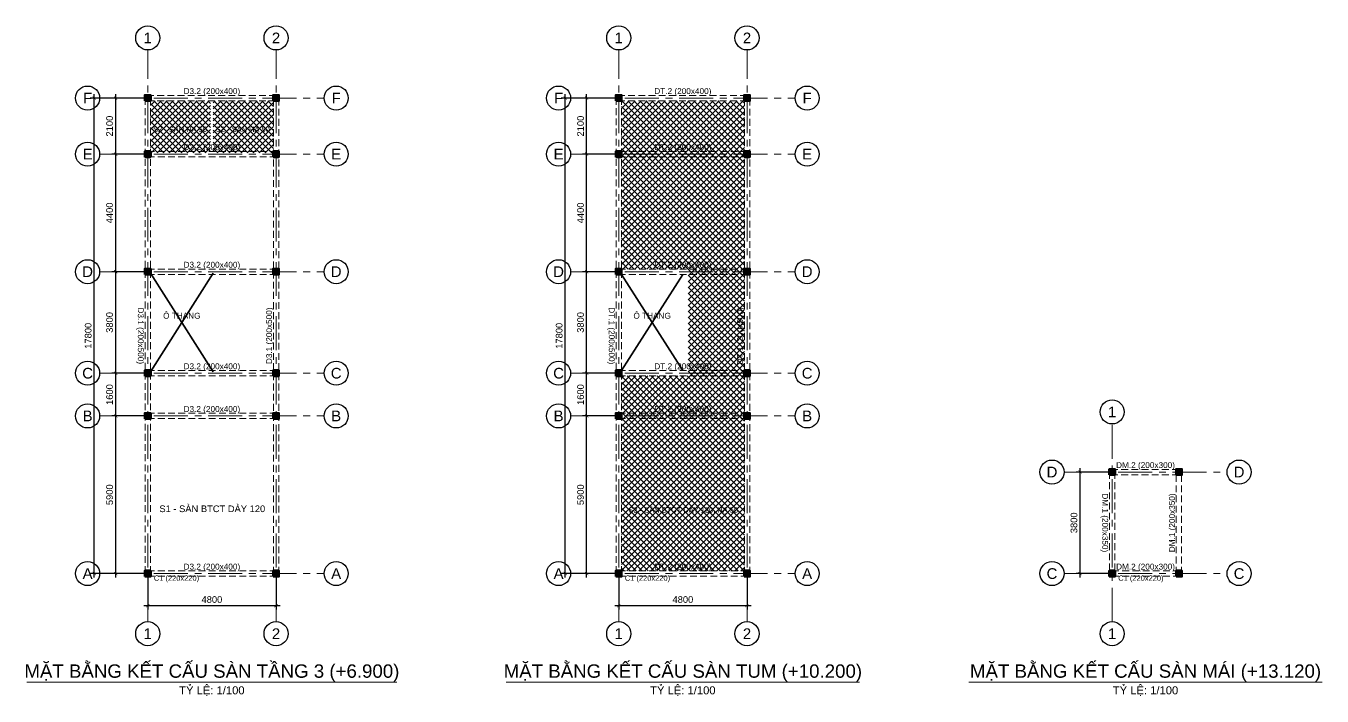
# Model space of a CAD drawing. Header units: millimetres. Extents: x 0 to 198549, y -2709 to 29882.
# Drawn here: x 53900 to 102394, y 4795 to 29882 of the extents above; entities that cross this region are included whole.
import ezdxf
from ezdxf.enums import TextEntityAlignment as Align

# ---------------------------------------------------------------- set-up
doc = ezdxf.new("R2010")
doc.units = ezdxf.units.MM
doc.header["$LTSCALE"] = 40
doc.linetypes.add('CENTER', pattern=[50.8, 31.75, -6.35, 6.35, -6.35])
doc.linetypes.add('HIDDEN', pattern=[9.525, 6.35, -3.175])
for name, color, linetype, lineweight in [('S-ANNO-DIMS', 1, 'Continuous', 18), ('S-ANNO-TEXT', 7, 'Continuous', 18), ('S-BEAM', 8, 'HIDDEN', 18), ('S-COLS', 7, 'Continuous', 50), ('S-COLS-PATT', 8, 'Continuous', 9), ('S-CONC', 7, 'Continuous', 35), ('S-CONC-PATT', 8, 'Continuous', 9), ('S-GRID', 1, 'CENTER', 18), ('S-GRID-IDEN', 7, 'Continuous', 25)]:
    doc.layers.add(name, color=color, linetype=linetype, lineweight=lineweight)
doc.styles.add('MCP-ARIAL', font='arial.ttf')
doc.dimstyles.new('MCP-1-100', dxfattribs={"dimscale": 100, "dimtxt": 2.5, "dimasz": 1.2, "dimexe": 1.5, "dimexo": 1.5, "dimgap": 1, "dimtad": 1, "dimdec": 0, "dimdsep": 46, "dimtxsty": 'MCP-ARIAL', "dimblk": 'ARCHTICK', "dimblk1": 'ARCHTICK', "dimblk2": 'ARCHTICK', "dimcen": 0.09, "dimdle": 1.5, "dimclrd": 256, "dimclre": 256, "dimclrt": 256, "dimadec": 0, "dimazin": 0, "dimtfac": 1, "dimtdec": 4, "dimtix": 1, "dimtmove": 2, "dimatfit": 3, "dimfxl": 1, "dimtolj": 1, "dimtzin": 0, "dimarcsym": 0})

# ---------------------------------------------------------------- blocks, each defined once
blk = doc.blocks.new('MCP_TRUC')
blk.add_circle((0, 0), 4.5)
at = {"style": 'MCP-ARIAL'}
blk.add_attdef('SO', text='', height=4, dxfattribs=at).set_placement((0, 0), align=Align.MIDDLE_CENTER)
blk = doc.blocks.new('_ArchTick')
at = {"color": 0, "linetype": 'ByBlock', "const_width": 0.15}
blk.add_lwpolyline([(-0.5, -0.5), (0.5, 0.5)], dxfattribs=at)
blk = doc.blocks.new('*D26')
at = {"layer": 'Defpoints', "color": 0, "transparency": 16777216}
for p in [(58458, 9382), (63258, 9382), (63258, 8182)]:
    blk.add_point(p, dxfattribs=at)
at = {"layer": 'S-ANNO-DIMS', "lineweight": -2, "transparency": 16777216}
for p, q in [((58458, 9232), (58458, 8032)), ((63258, 9232), (63258, 8032)), ((58308, 8182), (63408, 8182))]:
    blk.add_line(p, q, dxfattribs=at)
at = {"layer": 'S-ANNO-DIMS', "lineweight": -2, "transparency": 16777216, "xscale": 120, "yscale": 120, "zscale": 120, "rotation": 180}
blk.add_blockref('_ArchTick', (58458, 8182), dxfattribs=at)
at = {"layer": 'S-ANNO-DIMS', "lineweight": -2, "transparency": 16777216, "xscale": 120, "yscale": 120, "zscale": 120}
blk.add_blockref('_ArchTick', (63258, 8182), dxfattribs=at)
at = {"layer": 'S-ANNO-DIMS', "transparency": 16777216, "insert": (60858, 8409), "char_height": 250, "attachment_point": 5, "style": 'MCP-ARIAL'}
blk.add_mtext('\\A1;4800', dxfattribs=at)
blk = doc.blocks.new('*D27')
at = {"layer": 'Defpoints', "color": 0, "transparency": 16777216}
for p in [(57258, 15282), (58458, 15282), (58458, 9382)]:
    blk.add_point(p, dxfattribs=at)
at = {"layer": 'S-ANNO-DIMS', "lineweight": -2, "transparency": 16777216}
for p, q in [((58308, 15282), (57108, 15282)), ((57258, 9232), (57258, 15432)), ((58308, 9382), (57108, 9382))]:
    blk.add_line(p, q, dxfattribs=at)
at = {"layer": 'S-ANNO-DIMS', "lineweight": -2, "transparency": 16777216, "xscale": 120, "yscale": 120, "zscale": 120}
for p, rotation in [((57258, 15282), 90), ((57258, 9382), 270)]:
    blk.add_blockref('_ArchTick', p, dxfattribs=dict(at, rotation=rotation))
at = {"layer": 'S-ANNO-DIMS', "transparency": 16777216, "insert": (57030, 12332), "char_height": 250, "attachment_point": 5, "rotation": 90, "style": 'MCP-ARIAL'}
blk.add_mtext('\\A1;5900', dxfattribs=at)
blk = doc.blocks.new('*D28')
at = {"layer": 'Defpoints', "color": 0, "transparency": 16777216}
for p in [(57258, 16882), (58458, 16882), (58458, 15282)]:
    blk.add_point(p, dxfattribs=at)
at = {"layer": 'S-ANNO-DIMS', "lineweight": -2, "transparency": 16777216}
for p, q in [((57258, 15132), (57258, 17032)), ((58308, 16882), (57108, 16882)), ((58308, 15282), (57108, 15282))]:
    blk.add_line(p, q, dxfattribs=at)
at = {"layer": 'S-ANNO-DIMS', "lineweight": -2, "transparency": 16777216, "xscale": 120, "yscale": 120, "zscale": 120}
for p, rotation in [((57258, 16882), 90), ((57258, 15282), 270)]:
    blk.add_blockref('_ArchTick', p, dxfattribs=dict(at, rotation=rotation))
at = {"layer": 'S-ANNO-DIMS', "transparency": 16777216, "insert": (57030, 16082), "char_height": 250, "attachment_point": 5, "rotation": 90, "style": 'MCP-ARIAL'}
blk.add_mtext('\\A1;1600', dxfattribs=at)
blk = doc.blocks.new('*D29')
at = {"layer": 'Defpoints', "color": 0, "transparency": 16777216}
for p in [(57258, 20682), (58458, 20682), (58458, 16882)]:
    blk.add_point(p, dxfattribs=at)
at = {"layer": 'S-ANNO-DIMS', "lineweight": -2, "transparency": 16777216}
for p, q in [((58308, 20682), (57108, 20682)), ((57258, 16732), (57258, 20832)), ((58308, 16882), (57108, 16882))]:
    blk.add_line(p, q, dxfattribs=at)
at = {"layer": 'S-ANNO-DIMS', "lineweight": -2, "transparency": 16777216, "xscale": 120, "yscale": 120, "zscale": 120}
for p, rotation in [((57258, 20682), 90), ((57258, 16882), 270)]:
    blk.add_blockref('_ArchTick', p, dxfattribs=dict(at, rotation=rotation))
at = {"layer": 'S-ANNO-DIMS', "transparency": 16777216, "insert": (57030, 18782), "char_height": 250, "attachment_point": 5, "rotation": 90, "style": 'MCP-ARIAL'}
blk.add_mtext('\\A1;3800', dxfattribs=at)
blk = doc.blocks.new('*D30')
at = {"layer": 'Defpoints', "color": 0, "transparency": 16777216}
for p in [(57258, 25082), (58458, 25082), (58458, 20682)]:
    blk.add_point(p, dxfattribs=at)
at = {"layer": 'S-ANNO-DIMS', "lineweight": -2, "transparency": 16777216}
for p, q in [((57258, 20532), (57258, 25232)), ((58308, 25082), (57108, 25082)), ((58308, 20682), (57108, 20682))]:
    blk.add_line(p, q, dxfattribs=at)
at = {"layer": 'S-ANNO-DIMS', "lineweight": -2, "transparency": 16777216, "xscale": 120, "yscale": 120, "zscale": 120}
for p, rotation in [((57258, 25082), 90), ((57258, 20682), 270)]:
    blk.add_blockref('_ArchTick', p, dxfattribs=dict(at, rotation=rotation))
at = {"layer": 'S-ANNO-DIMS', "transparency": 16777216, "insert": (57030, 22882), "char_height": 250, "attachment_point": 5, "rotation": 90, "style": 'MCP-ARIAL'}
blk.add_mtext('\\A1;4400', dxfattribs=at)
blk = doc.blocks.new('*D31')
at = {"layer": 'Defpoints', "color": 0, "transparency": 16777216}
for p in [(57258, 27182), (58458, 27182), (58458, 25082)]:
    blk.add_point(p, dxfattribs=at)
at = {"layer": 'S-ANNO-DIMS', "lineweight": -2, "transparency": 16777216}
for p, q in [((58308, 27182), (57108, 27182)), ((57258, 24932), (57258, 27332)), ((58308, 25082), (57108, 25082))]:
    blk.add_line(p, q, dxfattribs=at)
at = {"layer": 'S-ANNO-DIMS', "lineweight": -2, "transparency": 16777216, "xscale": 120, "yscale": 120, "zscale": 120}
for p, rotation in [((57258, 27182), 90), ((57258, 25082), 270)]:
    blk.add_blockref('_ArchTick', p, dxfattribs=dict(at, rotation=rotation))
at = {"layer": 'S-ANNO-DIMS', "transparency": 16777216, "insert": (57030, 26132), "char_height": 250, "attachment_point": 5, "rotation": 90, "style": 'MCP-ARIAL'}
blk.add_mtext('\\A1;2100', dxfattribs=at)
blk = doc.blocks.new('*D32')
at = {"layer": 'Defpoints', "color": 0, "transparency": 16777216}
for p in [(56458, 27182), (58458, 27182), (58458, 9382)]:
    blk.add_point(p, dxfattribs=at)
at = {"layer": 'S-ANNO-DIMS', "lineweight": -2, "transparency": 16777216}
for p, q in [((58308, 27182), (56308, 27182)), ((56458, 9232), (56458, 27332)), ((58308, 9382), (56308, 9382))]:
    blk.add_line(p, q, dxfattribs=at)
at = {"layer": 'S-ANNO-DIMS', "lineweight": -2, "transparency": 16777216, "xscale": 120, "yscale": 120, "zscale": 120}
for p, rotation in [((56458, 27182), 90), ((56458, 9382), 270)]:
    blk.add_blockref('_ArchTick', p, dxfattribs=dict(at, rotation=rotation))
at = {"layer": 'S-ANNO-DIMS', "transparency": 16777216, "insert": (56230, 18282), "char_height": 250, "attachment_point": 5, "rotation": 90, "style": 'MCP-ARIAL'}
blk.add_mtext('\\A1;17800', dxfattribs=at)
blk = doc.blocks.new('*D33')
at = {"layer": 'Defpoints', "color": 0, "transparency": 16777216}
for p in [(76079, 9382), (80879, 9382), (80879, 8182)]:
    blk.add_point(p, dxfattribs=at)
at = {"layer": 'S-ANNO-DIMS', "lineweight": -2, "transparency": 16777216}
for p, q in [((76079, 9232), (76079, 8032)), ((80879, 9232), (80879, 8032)), ((75929, 8182), (81029, 8182))]:
    blk.add_line(p, q, dxfattribs=at)
at = {"layer": 'S-ANNO-DIMS', "lineweight": -2, "transparency": 16777216, "xscale": 120, "yscale": 120, "zscale": 120, "rotation": 180}
blk.add_blockref('_ArchTick', (76079, 8182), dxfattribs=at)
at = {"layer": 'S-ANNO-DIMS', "lineweight": -2, "transparency": 16777216, "xscale": 120, "yscale": 120, "zscale": 120}
blk.add_blockref('_ArchTick', (80879, 8182), dxfattribs=at)
at = {"layer": 'S-ANNO-DIMS', "transparency": 16777216, "insert": (78479, 8409), "char_height": 250, "attachment_point": 5, "style": 'MCP-ARIAL'}
blk.add_mtext('\\A1;4800', dxfattribs=at)
blk = doc.blocks.new('*D34')
at = {"layer": 'Defpoints', "color": 0, "transparency": 16777216}
for p in [(74879, 15282), (76079, 15282), (76079, 9382)]:
    blk.add_point(p, dxfattribs=at)
at = {"layer": 'S-ANNO-DIMS', "lineweight": -2, "transparency": 16777216}
for p, q in [((75929, 15282), (74729, 15282)), ((74879, 9232), (74879, 15432)), ((75929, 9382), (74729, 9382))]:
    blk.add_line(p, q, dxfattribs=at)
at = {"layer": 'S-ANNO-DIMS', "lineweight": -2, "transparency": 16777216, "xscale": 120, "yscale": 120, "zscale": 120}
for p, rotation in [((74879, 15282), 90), ((74879, 9382), 270)]:
    blk.add_blockref('_ArchTick', p, dxfattribs=dict(at, rotation=rotation))
at = {"layer": 'S-ANNO-DIMS', "transparency": 16777216, "insert": (74651, 12332), "char_height": 250, "attachment_point": 5, "rotation": 90, "style": 'MCP-ARIAL'}
blk.add_mtext('\\A1;5900', dxfattribs=at)
blk = doc.blocks.new('*D35')
at = {"layer": 'Defpoints', "color": 0, "transparency": 16777216}
for p in [(74879, 16882), (76079, 16882), (76079, 15282)]:
    blk.add_point(p, dxfattribs=at)
at = {"layer": 'S-ANNO-DIMS', "lineweight": -2, "transparency": 16777216}
for p, q in [((74879, 15132), (74879, 17032)), ((75929, 16882), (74729, 16882)), ((75929, 15282), (74729, 15282))]:
    blk.add_line(p, q, dxfattribs=at)
at = {"layer": 'S-ANNO-DIMS', "lineweight": -2, "transparency": 16777216, "xscale": 120, "yscale": 120, "zscale": 120}
for p, rotation in [((74879, 16882), 90), ((74879, 15282), 270)]:
    blk.add_blockref('_ArchTick', p, dxfattribs=dict(at, rotation=rotation))
at = {"layer": 'S-ANNO-DIMS', "transparency": 16777216, "insert": (74651, 16082), "char_height": 250, "attachment_point": 5, "rotation": 90, "style": 'MCP-ARIAL'}
blk.add_mtext('\\A1;1600', dxfattribs=at)
blk = doc.blocks.new('*D36')
at = {"layer": 'Defpoints', "color": 0, "transparency": 16777216}
for p in [(74879, 20682), (76079, 20682), (76079, 16882)]:
    blk.add_point(p, dxfattribs=at)
at = {"layer": 'S-ANNO-DIMS', "lineweight": -2, "transparency": 16777216}
for p, q in [((75929, 20682), (74729, 20682)), ((74879, 16732), (74879, 20832)), ((75929, 16882), (74729, 16882))]:
    blk.add_line(p, q, dxfattribs=at)
at = {"layer": 'S-ANNO-DIMS', "lineweight": -2, "transparency": 16777216, "xscale": 120, "yscale": 120, "zscale": 120}
for p, rotation in [((74879, 20682), 90), ((74879, 16882), 270)]:
    blk.add_blockref('_ArchTick', p, dxfattribs=dict(at, rotation=rotation))
at = {"layer": 'S-ANNO-DIMS', "transparency": 16777216, "insert": (74651, 18782), "char_height": 250, "attachment_point": 5, "rotation": 90, "style": 'MCP-ARIAL'}
blk.add_mtext('\\A1;3800', dxfattribs=at)
blk = doc.blocks.new('*D37')
at = {"layer": 'Defpoints', "color": 0, "transparency": 16777216}
for p in [(74879, 25082), (76079, 25082), (76079, 20682)]:
    blk.add_point(p, dxfattribs=at)
at = {"layer": 'S-ANNO-DIMS', "lineweight": -2, "transparency": 16777216}
for p, q in [((74879, 20532), (74879, 25232)), ((75929, 25082), (74729, 25082)), ((75929, 20682), (74729, 20682))]:
    blk.add_line(p, q, dxfattribs=at)
at = {"layer": 'S-ANNO-DIMS', "lineweight": -2, "transparency": 16777216, "xscale": 120, "yscale": 120, "zscale": 120}
for p, rotation in [((74879, 25082), 90), ((74879, 20682), 270)]:
    blk.add_blockref('_ArchTick', p, dxfattribs=dict(at, rotation=rotation))
at = {"layer": 'S-ANNO-DIMS', "transparency": 16777216, "insert": (74651, 22882), "char_height": 250, "attachment_point": 5, "rotation": 90, "style": 'MCP-ARIAL'}
blk.add_mtext('\\A1;4400', dxfattribs=at)
blk = doc.blocks.new('*D38')
at = {"layer": 'Defpoints', "color": 0, "transparency": 16777216}
for p in [(74879, 27182), (76079, 27182), (76079, 25082)]:
    blk.add_point(p, dxfattribs=at)
at = {"layer": 'S-ANNO-DIMS', "lineweight": -2, "transparency": 16777216}
for p, q in [((75929, 27182), (74729, 27182)), ((74879, 24932), (74879, 27332)), ((75929, 25082), (74729, 25082))]:
    blk.add_line(p, q, dxfattribs=at)
at = {"layer": 'S-ANNO-DIMS', "lineweight": -2, "transparency": 16777216, "xscale": 120, "yscale": 120, "zscale": 120}
for p, rotation in [((74879, 27182), 90), ((74879, 25082), 270)]:
    blk.add_blockref('_ArchTick', p, dxfattribs=dict(at, rotation=rotation))
at = {"layer": 'S-ANNO-DIMS', "transparency": 16777216, "insert": (74651, 26132), "char_height": 250, "attachment_point": 5, "rotation": 90, "style": 'MCP-ARIAL'}
blk.add_mtext('\\A1;2100', dxfattribs=at)
blk = doc.blocks.new('*D39')
at = {"layer": 'Defpoints', "color": 0, "transparency": 16777216}
for p in [(74079, 27182), (76079, 27182), (76079, 9382)]:
    blk.add_point(p, dxfattribs=at)
at = {"layer": 'S-ANNO-DIMS', "lineweight": -2, "transparency": 16777216}
for p, q in [((75929, 27182), (73929, 27182)), ((74079, 9232), (74079, 27332)), ((75929, 9382), (73929, 9382))]:
    blk.add_line(p, q, dxfattribs=at)
at = {"layer": 'S-ANNO-DIMS', "lineweight": -2, "transparency": 16777216, "xscale": 120, "yscale": 120, "zscale": 120}
for p, rotation in [((74079, 27182), 90), ((74079, 9382), 270)]:
    blk.add_blockref('_ArchTick', p, dxfattribs=dict(at, rotation=rotation))
at = {"layer": 'S-ANNO-DIMS', "transparency": 16777216, "insert": (73851, 18282), "char_height": 250, "attachment_point": 5, "rotation": 90, "style": 'MCP-ARIAL'}
blk.add_mtext('\\A1;17800', dxfattribs=at)
blk = doc.blocks.new('*D40')
at = {"layer": 'Defpoints', "color": 0, "transparency": 16777216}
for p in [(93339, 13182), (94539, 13182), (94539, 9382)]:
    blk.add_point(p, dxfattribs=at)
at = {"layer": 'S-ANNO-DIMS', "lineweight": -2, "transparency": 16777216}
for p, q in [((94389, 13182), (93189, 13182)), ((93339, 9232), (93339, 13332)), ((94389, 9382), (93189, 9382))]:
    blk.add_line(p, q, dxfattribs=at)
at = {"layer": 'S-ANNO-DIMS', "lineweight": -2, "transparency": 16777216, "xscale": 120, "yscale": 120, "zscale": 120}
for p, rotation in [((93339, 13182), 90), ((93339, 9382), 270)]:
    blk.add_blockref('_ArchTick', p, dxfattribs=dict(at, rotation=rotation))
at = {"layer": 'S-ANNO-DIMS', "transparency": 16777216, "insert": (93111, 11282), "char_height": 250, "attachment_point": 5, "rotation": 90, "style": 'MCP-ARIAL'}
blk.add_mtext('\\A1;3800', dxfattribs=at)

msp = doc.modelspace()

# ---------------------------------------------------------------- hatches: boundary and pattern name
at = {"layer": 'S-COLS-PATT'}
for points in [[(58347.653, 27071.656), (58567.653, 27071.656), (58567.653, 27291.656), (58347.653, 27291.656)], [(63147.653, 27071.656), (63367.653, 27071.656), (63367.653, 27291.656), (63147.653, 27291.656)], [(75968.512, 27071.656), (76188.512, 27071.656), (76188.512, 27291.656), (75968.512, 27291.656)], [(80768.512, 27071.656), (80988.512, 27071.656), (80988.512, 27291.656), (80768.512, 27291.656)], [(58347.653, 24971.656), (58567.653, 24971.656), (58567.653, 25191.656), (58347.653, 25191.656)], [(63147.653, 24971.656), (63367.653, 24971.656), (63367.653, 25191.656), (63147.653, 25191.656)], [(75968.512, 24971.656), (76188.512, 24971.656), (76188.512, 25191.656), (75968.512, 25191.656)], [(80768.512, 24971.656), (80988.512, 24971.656), (80988.512, 25191.656), (80768.512, 25191.656)], [(58347.653, 20571.656), (58567.653, 20571.656), (58567.653, 20791.656), (58347.653, 20791.656)], [(63147.653, 20571.656), (63367.653, 20571.656), (63367.653, 20791.656), (63147.653, 20791.656)], [(75968.512, 20571.656), (76188.512, 20571.656), (76188.512, 20791.656), (75968.512, 20791.656)], [(80768.512, 20571.656), (80988.512, 20571.656), (80988.512, 20791.656), (80768.512, 20791.656)], [(58347.653, 16771.656), (58567.653, 16771.656), (58567.653, 16991.656), (58347.653, 16991.656)], [(63147.653, 16771.656), (63367.653, 16771.656), (63367.653, 16991.656), (63147.653, 16991.656)], [(75968.512, 16771.656), (76188.512, 16771.656), (76188.512, 16991.656), (75968.512, 16991.656)], [(80768.512, 16771.656), (80988.512, 16771.656), (80988.512, 16991.656), (80768.512, 16991.656)], [(58347.653, 15171.656), (58567.653, 15171.656), (58567.653, 15391.656), (58347.653, 15391.656)], [(63147.653, 15171.656), (63367.653, 15171.656), (63367.653, 15391.656), (63147.653, 15391.656)], [(75968.512, 15171.656), (76188.512, 15171.656), (76188.512, 15391.656), (75968.512, 15391.656)], [(80768.512, 15171.656), (80988.512, 15171.656), (80988.512, 15391.656), (80768.512, 15391.656)], [(94428.662, 13071.656), (94648.662, 13071.656), (94648.662, 13291.656), (94428.662, 13291.656)], [(96928.662, 13071.656), (97148.662, 13071.656), (97148.662, 13291.656), (96928.662, 13291.656)], [(58347.653, 9271.656), (58567.653, 9271.656), (58567.653, 9491.656), (58347.653, 9491.656)], [(63147.653, 9271.656), (63367.653, 9271.656), (63367.653, 9491.656), (63147.653, 9491.656)], [(75968.512, 9271.656), (76188.512, 9271.656), (76188.512, 9491.656), (75968.512, 9491.656)], [(80768.512, 9271.656), (80988.512, 9271.656), (80988.512, 9491.656), (80768.512, 9491.656)], [(94428.662, 9271.656), (94648.662, 9271.656), (94648.662, 9491.656), (94428.662, 9491.656)], [(96928.662, 9271.656), (97148.662, 9271.656), (97148.662, 9491.656), (96928.662, 9491.656)]]:
    msp.add_hatch(color=256, dxfattribs=at).paths.add_polyline_path(points, flags=16)
at = {"layer": 'S-CONC-PATT'}
h = msp.add_hatch(dxfattribs=at)
h.set_pattern_fill('ANSI37', color=256, scale=50, style=0)
h.paths.add_polyline_path([(58557.653, 25131.656), (60807.653, 25131.656), (60807.653, 27081.656), (58557.653, 27081.656)], flags=16)
h = msp.add_hatch(dxfattribs=at)
h.set_pattern_fill('ANSI37', color=256, scale=50, style=0)
h.paths.add_polyline_path([(60907.653, 27081.656), (60907.653, 25131.656), (63157.653, 25131.656), (63157.653, 27081.656)], flags=16)
h = msp.add_hatch(dxfattribs=at)
h.set_pattern_fill('ANSI37', color=256, scale=50, style=0)
h.paths.add_polyline_path([(76178.512, 20781.656), (78678.512, 20781.656), (78678.512, 16781.656), (76178.512, 16781.656), (76178.512, 9481.656), (80778.512, 9481.656), (80778.512, 27081.656), (76178.512, 27081.656)], flags=16)

# ---------------------------------------------------------------- linework, layer by layer
at = {"layer": 'S-ANNO-TEXT'}
for p, q in [((53940.153, 5321.656), (67775.153, 5321.656)), ((71873.512, 5321.656), (85083.512, 5321.656)), ((89183.662, 5321.656), (102393.662, 5321.656))]:
    msp.add_line(p, q, dxfattribs=at)
at = {"layer": 'S-BEAM'}
for p, q in [((58357.653, 27181.656), (58357.653, 9381.656)), ((63257.653, 27281.656), (58457.653, 27281.656)), ((58557.653, 27181.656), (58557.653, 9381.656)), ((63157.653, 9381.656), (63157.653, 27181.656)), ((63357.653, 9381.656), (63357.653, 27181.656)), ((75978.512, 27181.656), (75978.512, 9381.656)), ((80878.512, 27281.656), (76078.512, 27281.656)), ((76178.512, 27181.656), (76178.512, 9381.656)), ((80778.512, 9381.656), (80778.512, 27181.656)), ((80978.512, 9381.656), (80978.512, 27181.656)), ((63257.653, 27081.656), (58457.653, 27081.656)), ((80878.512, 27081.656), (76078.512, 27081.656)), ((58457.653, 25181.656), (63257.653, 25181.656)), ((58457.653, 24981.656), (63257.653, 24981.656)), ((76078.512, 25181.656), (80878.512, 25181.656)), ((76078.512, 24981.656), (80878.512, 24981.656)), ((58457.653, 20781.656), (63257.653, 20781.656)), ((58457.653, 20581.656), (63257.653, 20581.656)), ((76078.512, 20781.656), (80878.512, 20781.656)), ((76078.512, 20581.656), (80878.512, 20581.656)), ((58457.653, 16981.656), (63257.653, 16981.656)), ((76078.512, 16981.656), (80878.512, 16981.656)), ((58457.653, 16781.656), (63257.653, 16781.656)), ((76078.512, 16781.656), (80878.512, 16781.656)), ((58457.653, 15381.656), (63257.653, 15381.656)), ((58457.653, 15181.656), (63257.653, 15181.656)), ((76078.512, 15381.656), (80878.512, 15381.656)), ((76078.512, 15181.656), (80878.512, 15181.656)), ((94438.662, 13181.656), (94438.662, 9381.656)), ((97038.662, 13281.656), (94538.662, 13281.656)), ((94638.662, 13181.656), (94638.662, 9381.656)), ((96938.662, 9381.656), (96938.662, 13181.656)), ((97138.662, 9381.656), (97138.662, 13181.656)), ((97038.662, 13081.656), (94538.662, 13081.656)), ((58457.653, 9481.656), (63257.653, 9481.656)), ((58457.653, 9281.656), (63257.653, 9281.656)), ((76078.512, 9481.656), (80878.512, 9481.656)), ((76078.512, 9281.656), (80878.512, 9281.656)), ((94538.662, 9481.656), (97038.662, 9481.656)), ((94538.662, 9281.656), (97038.662, 9281.656))]:
    msp.add_line(p, q, dxfattribs=at)
at = {"layer": 'S-COLS'}
for points in [[(58347.653, 27071.656), (58567.653, 27071.656), (58567.653, 27291.656), (58347.653, 27291.656)], [(63147.653, 27071.656), (63367.653, 27071.656), (63367.653, 27291.656), (63147.653, 27291.656)], [(75968.512, 27071.656), (76188.512, 27071.656), (76188.512, 27291.656), (75968.512, 27291.656)], [(80768.512, 27071.656), (80988.512, 27071.656), (80988.512, 27291.656), (80768.512, 27291.656)], [(58347.653, 24971.656), (58567.653, 24971.656), (58567.653, 25191.656), (58347.653, 25191.656)], [(63147.653, 24971.656), (63367.653, 24971.656), (63367.653, 25191.656), (63147.653, 25191.656)], [(75968.512, 24971.656), (76188.512, 24971.656), (76188.512, 25191.656), (75968.512, 25191.656)], [(80768.512, 24971.656), (80988.512, 24971.656), (80988.512, 25191.656), (80768.512, 25191.656)], [(58347.653, 20571.656), (58567.653, 20571.656), (58567.653, 20791.656), (58347.653, 20791.656)], [(63147.653, 20571.656), (63367.653, 20571.656), (63367.653, 20791.656), (63147.653, 20791.656)], [(75968.512, 20571.656), (76188.512, 20571.656), (76188.512, 20791.656), (75968.512, 20791.656)], [(80768.512, 20571.656), (80988.512, 20571.656), (80988.512, 20791.656), (80768.512, 20791.656)], [(58347.653, 16771.656), (58567.653, 16771.656), (58567.653, 16991.656), (58347.653, 16991.656)], [(63147.653, 16771.656), (63367.653, 16771.656), (63367.653, 16991.656), (63147.653, 16991.656)], [(75968.512, 16771.656), (76188.512, 16771.656), (76188.512, 16991.656), (75968.512, 16991.656)], [(80768.512, 16771.656), (80988.512, 16771.656), (80988.512, 16991.656), (80768.512, 16991.656)], [(58347.653, 15171.656), (58567.653, 15171.656), (58567.653, 15391.656), (58347.653, 15391.656)], [(63147.653, 15171.656), (63367.653, 15171.656), (63367.653, 15391.656), (63147.653, 15391.656)], [(75968.512, 15171.656), (76188.512, 15171.656), (76188.512, 15391.656), (75968.512, 15391.656)], [(80768.512, 15171.656), (80988.512, 15171.656), (80988.512, 15391.656), (80768.512, 15391.656)], [(94428.662, 13071.656), (94648.662, 13071.656), (94648.662, 13291.656), (94428.662, 13291.656)], [(96928.662, 13071.656), (97148.662, 13071.656), (97148.662, 13291.656), (96928.662, 13291.656)], [(58347.653, 9271.656), (58567.653, 9271.656), (58567.653, 9491.656), (58347.653, 9491.656)], [(63147.653, 9271.656), (63367.653, 9271.656), (63367.653, 9491.656), (63147.653, 9491.656)], [(75968.512, 9271.656), (76188.512, 9271.656), (76188.512, 9491.656), (75968.512, 9491.656)], [(80768.512, 9271.656), (80988.512, 9271.656), (80988.512, 9491.656), (80768.512, 9491.656)], [(94428.662, 9271.656), (94648.662, 9271.656), (94648.662, 9491.656), (94428.662, 9491.656)], [(96928.662, 9271.656), (97148.662, 9271.656), (97148.662, 9491.656), (96928.662, 9491.656)]]:
    msp.add_lwpolyline(points, close=True, dxfattribs=at)
at = {"layer": 'S-CONC'}
for p, q in [((58557.653, 16931.656), (60907.653, 20631.656)), ((58557.653, 20631.656), (60907.653, 16931.656)), ((76178.512, 16981.656), (78478.512, 20581.656)), ((76178.512, 20581.656), (78478.512, 16981.656))]:
    msp.add_line(p, q, dxfattribs=at)
at = {"layer": 'S-GRID'}
for p, q in [((58457.653, 7581.656), (58457.653, 28981.656)), ((63257.653, 7581.656), (63257.653, 28981.656)), ((76078.512, 7581.656), (76078.512, 28981.656)), ((80878.512, 7581.656), (80878.512, 28981.656)), ((56657.653, 27181.656), (65057.653, 27181.656)), ((74278.512, 27181.656), (82678.512, 27181.656)), ((56657.653, 25081.656), (65057.653, 25081.656)), ((74278.512, 25081.656), (82678.512, 25081.656)), ((56657.653, 20681.656), (65057.653, 20681.656)), ((74278.512, 20681.656), (82678.512, 20681.656)), ((56657.653, 16881.656), (65057.653, 16881.656)), ((74278.512, 16881.656), (82678.512, 16881.656)), ((56657.653, 15281.656), (65057.653, 15281.656)), ((74278.512, 15281.656), (82678.512, 15281.656)), ((94538.662, 7581.656), (94538.662, 14981.656)), ((92738.662, 13181.656), (98838.662, 13181.656)), ((56657.653, 9381.656), (65057.653, 9381.656)), ((74278.512, 9381.656), (82678.512, 9381.656)), ((92738.662, 9381.656), (98838.662, 9381.656))]:
    msp.add_line(p, q, dxfattribs=at)

# ---------------------------------------------------------------- block references
at = {"layer": 'S-GRID-IDEN', "xscale": 100, "yscale": 100, "zscale": 100}
for p, values in [((58457.653, 29431.656), {'SO': '1'}), ((63257.653, 29431.656), {'SO': '2'}), ((76078.512, 29431.656), {'SO': '1'}), ((80878.512, 29431.656), {'SO': '2'}), ((56207.653, 27181.656), {'SO': 'F'}), ((65507.653, 27181.656), {'SO': 'F'}), ((73828.512, 27181.656), {'SO': 'F'}), ((83128.512, 27181.656), {'SO': 'F'}), ((56207.653, 25081.656), {'SO': 'E'}), ((65507.653, 25081.656), {'SO': 'E'}), ((73828.512, 25081.656), {'SO': 'E'}), ((83128.512, 25081.656), {'SO': 'E'}), ((56207.653, 20681.656), {'SO': 'D'}), ((65507.653, 20681.656), {'SO': 'D'}), ((73828.512, 20681.656), {'SO': 'D'}), ((83128.512, 20681.656), {'SO': 'D'}), ((56207.653, 16881.656), {'SO': 'C'}), ((65507.653, 16881.656), {'SO': 'C'}), ((73828.512, 16881.656), {'SO': 'C'}), ((83128.512, 16881.656), {'SO': 'C'}), ((56207.653, 15281.656), {'SO': 'B'}), ((65507.653, 15281.656), {'SO': 'B'}), ((73828.512, 15281.656), {'SO': 'B'}), ((83128.512, 15281.656), {'SO': 'B'}), ((94538.662, 15431.656), {'SO': '1'}), ((92288.662, 13181.656), {'SO': 'D'}), ((99288.662, 13181.656), {'SO': 'D'}), ((56207.653, 9381.656), {'SO': 'A'}), ((65507.653, 9381.656), {'SO': 'A'}), ((73828.512, 9381.656), {'SO': 'A'}), ((83128.512, 9381.656), {'SO': 'A'}), ((92288.662, 9381.656), {'SO': 'C'}), ((99288.662, 9381.656), {'SO': 'C'}), ((58457.653, 7131.656), {'SO': '1'}), ((63257.653, 7131.656), {'SO': '2'}), ((76078.512, 7131.656), {'SO': '1'}), ((80878.512, 7131.656), {'SO': '2'}), ((94538.662, 7131.656), {'SO': '1'})]:
    msp.add_blockref('MCP_TRUC', p, dxfattribs=at).add_auto_attribs(values)

# ---------------------------------------------------------------- texts
at = {"layer": 'S-ANNO-TEXT', "style": 'MCP-ARIAL'}
for s, height, p in [('D3.2 (200x400)', 220, (60857.653, 27441.656)), ('DT.2 (200x400)', 220, (78478.512, 27441.656)), ('S2 - SÀN HẠ 50', 200, (59665.653, 26011.656)), ('S2 - SÀN HẠ 50', 200, (62015.653, 26011.656)), ('D3.2 (200x400)', 220, (60857.653, 25341.656)), ('DT.2 (200x400)', 220, (78478.512, 25341.656)), ('D3.2 (200x400)', 220, (60857.653, 20941.656)), ('DT.2 (200x400)', 220, (78478.512, 20941.656)), ('Ô THANG', 220, (59732.653, 19031.656)), ('Ô THANG', 220, (77328.512, 19031.656)), ('D3.2 (200x400)', 220, (60857.653, 17141.656)), ('DT.2 (200x400)', 220, (78478.512, 17141.656)), ('D3.2 (200x400)', 220, (60857.653, 15541.656)), ('DT.2 (200x400)', 220, (78478.512, 15541.656)), ('DM.2 (200x300)', 220, (95788.662, 13441.656)), ('S1 - SÀN BTCT DÀY 120', 250, (60872.653, 11806.656)), ('S2 - SÀN BTCT DÀY 120, HẠ 50', 200, (78494.512, 11761.656)), ('D3.2 (200x400)', 220, (60857.653, 9641.656)), ('DT.2 (200x400)', 220, (78478.512, 9641.656)), ('DM.2 (200x300)', 220, (95788.662, 9641.656))]:
    msp.add_text(s, height=height, dxfattribs=at).set_placement(p, align=Align.MIDDLE_CENTER)
for s, rotation, p in [('D3.1 (200x500)', 270, (58197.653, 18281.656)), ('D3.1 (200x500)', 90, (62997.653, 18281.656)), ('DT.1 (200x500)', 270, (75818.512, 18281.656)), ('DT.1 (200x500)', 90, (80618.512, 18281.656)), ('DM.1 (200x350)', 270, (94278.662, 11281.656)), ('DM.1 (200x350)', 90, (96778.662, 11281.656))]:
    msp.add_text(s, height=220, rotation=rotation, dxfattribs=at).set_placement(p, align=Align.MIDDLE_CENTER)
for p in [(58687.653, 9111.656), (76308.512, 9111.656), (94768.662, 9111.656)]:
    msp.add_text('C1 (220x220)', height=200, dxfattribs=at).set_placement(p)
for s, height, p in [('MẶT BẰNG KẾT CẤU SÀN TẦNG 3 (+6.900)', 500, (60857.653, 5481.656)), ('MẶT BẰNG KẾT CẤU SÀN TUM (+10.200)', 500, (78478.512, 5481.656)), ('MẶT BẰNG KẾT CẤU SÀN MÁI (+13.120)', 500, (95788.662, 5481.656)), ('TỶ LỆ: 1/100', 300, (60857.653, 4861.656)), ('TỶ LỆ: 1/100', 300, (78478.512, 4861.656)), ('TỶ LỆ: 1/100', 300, (95788.662, 4861.656))]:
    msp.add_text(s, height=height, dxfattribs=at).set_placement(p, align=Align.CENTER)

# ---------------------------------------------------------------- dimensions: what is measured, and where the dimension line sits
at = {"layer": 'S-ANNO-DIMS'}
for base, p1, p2, picture, middle in [((56457.653, 27181.656), (58457.653, 9381.656), (58457.653, 27181.656), '*D32', (56230.01, 18281.656)), ((57257.653, 27181.656), (58457.653, 25081.656), (58457.653, 27181.656), '*D31', (57030.01, 26131.656)), ((74078.512, 27181.656), (76078.512, 9381.656), (76078.512, 27181.656), '*D39', (73850.869, 18281.656)), ((74878.512, 27181.656), (76078.512, 25081.656), (76078.512, 27181.656), '*D38', (74650.869, 26131.656)), ((57257.653, 25081.656), (58457.653, 20681.656), (58457.653, 25081.656), '*D30', (57030.01, 22881.656)), ((74878.512, 25081.656), (76078.512, 20681.656), (76078.512, 25081.656), '*D37', (74650.869, 22881.656)), ((57257.653, 20681.656), (58457.653, 16881.656), (58457.653, 20681.656), '*D29', (57029.924, 18781.656)), ((74878.512, 20681.656), (76078.512, 16881.656), (76078.512, 20681.656), '*D36', (74650.783, 18781.656)), ((57257.653, 16881.656), (58457.653, 15281.656), (58457.653, 16881.656), '*D28', (57030.01, 16081.656)), ((74878.512, 16881.656), (76078.512, 15281.656), (76078.512, 16881.656), '*D35', (74650.869, 16081.656)), ((57257.653, 15281.656), (58457.653, 9381.656), (58457.653, 15281.656), '*D27', (57030.01, 12331.656)), ((74878.512, 15281.656), (76078.512, 9381.656), (76078.512, 15281.656), '*D34', (74650.869, 12331.656)), ((93338.662, 13181.656), (94538.662, 9381.656), (94538.662, 13181.656), '*D40', (93110.933, 11281.656))]:
    dim = msp.add_linear_dim(base=base, p1=p1, p2=p2, angle=90, dimstyle='MCP-1-100', dxfattribs=at)
    dim.commit()
    dim.dimension.update_dxf_attribs({"geometry": picture, "text_midpoint": middle})
for base, p1, p2, picture, middle in [((63257.653, 8181.656), (58457.653, 9381.656), (63257.653, 9381.656), '*D26', (60857.653, 8409.299)), ((80878.512, 8181.656), (76078.512, 9381.656), (80878.512, 9381.656), '*D33', (78478.512, 8409.299))]:
    dim = msp.add_linear_dim(base=base, p1=p1, p2=p2, dimstyle='MCP-1-100', dxfattribs=at)
    dim.commit()
    dim.dimension.update_dxf_attribs({"geometry": picture, "text_midpoint": middle})

doc.saveas('drawing.dxf')
